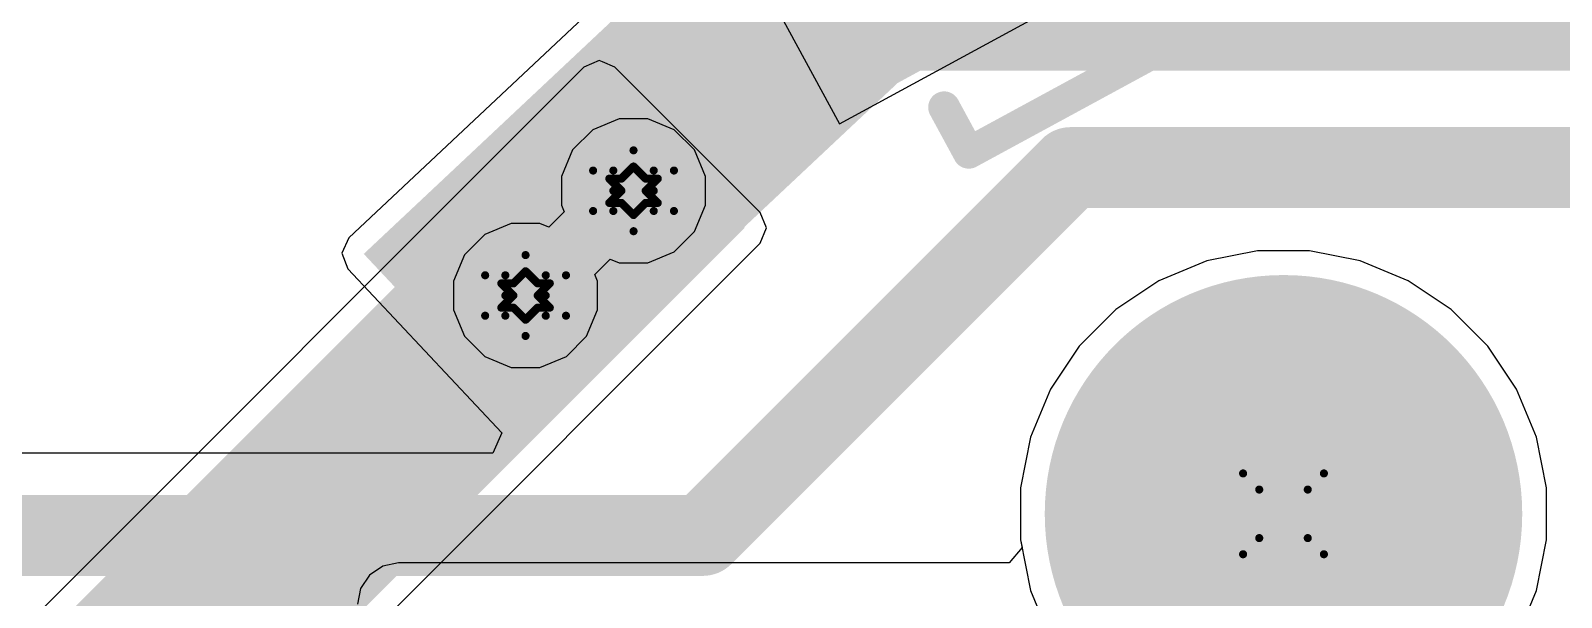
# Model space of a CAD drawing. Header units: inches. Extents: x -2.7 to 10.9, y -2.9 to 7.4.
# Drawn here: x -1.5147 to -1.136, y 2.0907 to 2.2309 of the extents above; entities that cross this region are included whole.
import ezdxf

# ---------------------------------------------------------------- set-up
doc = ezdxf.new("R2010")
doc.units = ezdxf.units.IN
doc.header["$MEASUREMENT"] = 0
for name, color, linetype in [('Board Outline', 216, 'Continuous'), ('Bottom Layer', 5, 'Continuous'), ('Bottom Overlay', 54, 'Continuous'), ('Bottom Paste', 16, 'Continuous'), ('Bottom Solder', 6, 'Continuous'), ('Drill Drawing', 1, 'Continuous'), ('Layer 2', 16, 'Continuous'), ('Layer 3', 76, 'Continuous'), ('Pad Holes', 156, 'Continuous'), ('Top Layer', 1, 'Continuous'), ('Top Overlay', 2, 'Continuous'), ('Top Paste', 8, 'Continuous'), ('Top Solder', 216, 'Continuous'), ('Via Holes', 16, 'Continuous')]:
    doc.layers.add(name, color=color, linetype=linetype)

# ---------------------------------------------------------------- blocks, each defined once
blk = doc.blocks.new('53261_0771_247')
at = {"layer": 'Top Layer'}
blk.add_hatch(color=1, dxfattribs=at).paths.add_polyline_path([(-0.28937, 0.00197), (-0.20669, 0.00197), (-0.20669, -0.11614), (-0.28937, -0.11614)])
at = {"layer": 'Top Paste'}
blk.add_hatch(color=8, dxfattribs=at).paths.add_polyline_path([(-0.28937, 0.00197), (-0.20669, 0.00197), (-0.20669, -0.11614), (-0.28937, -0.11614)])
at = {"layer": 'Top Solder'}
blk.add_hatch(color=216, dxfattribs=at).paths.add_polyline_path([(-0.29337, 0.00597), (-0.20269, 0.00597), (-0.20269, -0.12014), (-0.29337, -0.12014)])
at = {"layer": 'Top Overlay'}
for points in [[(-0.27067, -0.13091, 0.00787, 0.00787, 0), (-0.27067, -0.1437, 0.00787, 0.00787, 0)], [(-0.27067, -0.1437, 0.00787, 0.00787, 0), (0.27067, -0.1437, 0.00787, 0.00787, 0)]]:
    blk.add_lwpolyline(points, format="xyseb", dxfattribs=at)
for points in [[(-0.27264, -0.13091, 0.00394, 0.00394, 1), (-0.2687, -0.13091, 0.00394, 0.00394, 1)], [(-0.27264, -0.1437, 0.00394, 0.00394, 1), (-0.2687, -0.1437, 0.00394, 0.00394, 1)], [(-0.27264, -0.1437, 0.00394, 0.00394, 1), (-0.2687, -0.1437, 0.00394, 0.00394, 1)]]:
    blk.add_lwpolyline(points, format="xyseb", close=True, dxfattribs=at)
blk = doc.blocks.new('CASE_B_B_321')
at = {"layer": 'Bottom Layer'}
for points in [[(-0.03346, 0.05906), (-0.03346, -0.05906), (-0.10039, -0.05906), (-0.10039, 0.05906)], [(0.10039, 0.05906), (0.10039, -0.05906), (0.03346, -0.05906), (0.03346, 0.05906)]]:
    blk.add_hatch(color=5, dxfattribs=at).paths.add_polyline_path(points)
at = {"layer": 'Bottom Paste'}
for points in [[(-0.03346, 0.05906), (-0.03346, -0.05906), (-0.10039, -0.05906), (-0.10039, 0.05906)], [(0.10039, 0.05906), (0.10039, -0.05906), (0.03346, -0.05906), (0.03346, 0.05906)]]:
    blk.add_hatch(color=16, dxfattribs=at).paths.add_polyline_path(points)
at = {"layer": 'Bottom Solder'}
for points in [[(-0.02946, 0.06306), (-0.02946, -0.06306), (-0.10439, -0.06306), (-0.10439, 0.06306)], [(0.10439, 0.06306), (0.10439, -0.06306), (0.02946, -0.06306), (0.02946, 0.06306)]]:
    blk.add_hatch(color=6, dxfattribs=at).paths.add_polyline_path(points)
at = {"layer": 'Bottom Overlay'}
for points in [[(0.07985, 0.064, 0.006, 0.006, 0), (-0.07615, 0.064, 0.006, 0.006, 0)], [(-0.119, -0.016, 0.005, 0.005, 0), (-0.119, 0.01, 0.005, 0.005, 0)], [(-0.106, -0.002, 0.005, 0.005, 0), (-0.132, -0.002, 0.005, 0.005, 0)], [(0.07985, -0.064, 0.006, 0.006, 0), (-0.07615, -0.064, 0.006, 0.006, 0)]]:
    blk.add_lwpolyline(points, format="xyseb", dxfattribs=at)
for points in [[(-0.07765, 0.064, 0.003, 0.003, 1), (-0.07465, 0.064, 0.003, 0.003, 1)], [(0.07835, 0.064, 0.003, 0.003, 1), (0.08135, 0.064, 0.003, 0.003, 1)], [(-0.12025, 0.01, 0.0025, 0.0025, 1), (-0.11775, 0.01, 0.0025, 0.0025, 1)], [(-0.13325, -0.002, 0.0025, 0.0025, 1), (-0.13075, -0.002, 0.0025, 0.0025, 1)], [(-0.10725, -0.002, 0.0025, 0.0025, 1), (-0.10475, -0.002, 0.0025, 0.0025, 1)], [(-0.12025, -0.016, 0.0025, 0.0025, 1), (-0.11775, -0.016, 0.0025, 0.0025, 1)], [(-0.07765, -0.064, 0.003, 0.003, 1), (-0.07465, -0.064, 0.003, 0.003, 1)], [(0.07835, -0.064, 0.003, 0.003, 1), (0.08135, -0.064, 0.003, 0.003, 1)]]:
    blk.add_lwpolyline(points, format="xyseb", close=True, dxfattribs=at)

msp = doc.modelspace()

# ---------------------------------------------------------------- hatches: boundary and pattern name
at = {"layer": 'Bottom Layer'}
for points in [[(-1.43232, 2.17564), (-1.39152, 2.13219), (-1.28138, 2.23562), (-1.32218, 2.27907)], [(-1.32218, 2.221), (1.599, 2.221), (1.599, 2.27907), (-1.32218, 2.27907)]]:
    msp.add_hatch(color=5, dxfattribs=at).paths.add_polyline_path(points)
h = msp.add_hatch(color=5, dxfattribs=at)
edge = h.paths.add_edge_path()
edge.add_arc((-1.36558, 2.19126), 0.01181, 0, 360)
h = msp.add_hatch(color=5, dxfattribs=at)
edge = h.paths.add_edge_path()
edge.add_arc((-1.39229, 2.16535), 0.01181, 0, 360)
at = {"layer": 'Bottom Solder'}
h = msp.add_hatch(color=6, dxfattribs=at)
edge = h.paths.add_edge_path()
edge.add_arc((-1.36558, 2.19126), 0.01581, 0, 360)
h = msp.add_hatch(color=6, dxfattribs=at)
edge = h.paths.add_edge_path()
edge.add_arc((-1.39229, 2.16535), 0.01581, 0, 360)
h = msp.add_hatch(color=6, dxfattribs=at)
edge = h.paths.add_edge_path()
edge.add_arc((-1.20479, 2.11135), 0.004, 0, 360)
at = {"layer": 'Layer 2'}
h = msp.add_hatch(color=16, dxfattribs=at)
edge = h.paths.add_edge_path()
edge.add_arc((-1.36558, 2.19126), 0.01181, 0, 360)
h = msp.add_hatch(color=16, dxfattribs=at)
edge = h.paths.add_edge_path()
edge.add_arc((-1.39229, 2.16535), 0.01181, 0, 360)
at = {"layer": 'Layer 3'}
h = msp.add_hatch(color=76, dxfattribs=at)
edge = h.paths.add_edge_path()
edge.add_arc((-1.36558, 2.19126), 0.01181, 0, 360)
h = msp.add_hatch(color=76, dxfattribs=at)
edge = h.paths.add_edge_path()
edge.add_arc((-1.39229, 2.16535), 0.01181, 0, 360)
at = {"layer": 'Pad Holes'}
h = msp.add_hatch(color=7, dxfattribs=at)
edge = h.paths.add_edge_path()
edge.add_arc((-1.20479, 2.11135), 0.05906, 0, 360)
at = {"layer": 'Top Layer'}
msp.add_hatch(color=1, dxfattribs=at).paths.add_polyline_path([(-1.72587, 1.79432), (-1.3381, 2.1821), (-1.37404, 2.21804), (-1.76181, 1.83026)])
h = msp.add_hatch(color=1, dxfattribs=at)
edge = h.paths.add_edge_path()
edge.add_arc((-1.36558, 2.19126), 0.01181, 0, 360)
h = msp.add_hatch(color=1, dxfattribs=at)
edge = h.paths.add_edge_path()
edge.add_arc((-1.39229, 2.16535), 0.01181, 0, 360)
at = {"layer": 'Top Solder'}
h = msp.add_hatch(color=216, dxfattribs=at)
edge = h.paths.add_edge_path()
edge.add_arc((-1.36558, 2.19126), 0.01581, 0, 360)
h = msp.add_hatch(color=216, dxfattribs=at)
edge = h.paths.add_edge_path()
edge.add_arc((-1.39229, 2.16535), 0.01581, 0, 360)
h = msp.add_hatch(color=216, dxfattribs=at)
edge = h.paths.add_edge_path()
edge.add_arc((-1.20479, 2.11135), 0.004, 0, 360)
at = {"layer": 'Via Holes'}
h = msp.add_hatch(color=7, dxfattribs=at)
edge = h.paths.add_edge_path()
edge.add_arc((-1.36558, 2.19126), 0.00591, 0, 360)
h = msp.add_hatch(color=7, dxfattribs=at)
edge = h.paths.add_edge_path()
edge.add_arc((-1.39229, 2.16535), 0.00591, 0, 360)

# ---------------------------------------------------------------- linework, layer by layer
at = {"layer": 'Board Outline'}
msp.add_lwpolyline([(-2.49969, 1.37795, 0.005, 0.005, -0.740599), (2.8433, 0.25075, 0.005, 0.005, 0)], format="xyseb", dxfattribs=at)
at = {"layer": 'Bottom Layer'}
for p, q in [((-1.32589, 2.28301), (-1.43602, 2.17958)), ((-1.43602, 2.17958), (-1.43772, 2.17581)), ((-1.43772, 2.17581), (-1.43626, 2.17193)), ((-1.43626, 2.17193), (-1.39819, 2.13139)), ((-1.39819, 2.13139), (-1.40035, 2.12639)), ((-1.40035, 2.12639), (-1.85714, 2.12639))]:
    msp.add_line(p, q, dxfattribs=at)
for points in [[(-1.34845, 2.106, 0.02, 0.02, 0), (-1.25745, 2.197, 0.02, 0.02, 0)], [(-1.25745, 2.197, 0.02, 0.02, 0), (1.64612, 2.197, 0.02, 0.02, 0)], [(-1.85926, 2.106, 0.02, 0.02, 0), (-1.34845, 2.106, 0.02, 0.02, 0)]]:
    msp.add_lwpolyline(points, format="xyseb", dxfattribs=at)
for points in [[(-1.26245, 2.197, 0.01, 0.01, 1), (-1.25245, 2.197, 0.01, 0.01, 1)], [(-1.26245, 2.197, 0.01, 0.01, 1), (-1.25245, 2.197, 0.01, 0.01, 1)], [(-1.35345, 2.106, 0.01, 0.01, 1), (-1.34345, 2.106, 0.01, 0.01, 1)], [(-1.35345, 2.106, 0.01, 0.01, 1), (-1.34345, 2.106, 0.01, 0.01, 1)]]:
    msp.add_lwpolyline(points, format="xyseb", close=True, dxfattribs=at)
at = {"layer": 'Drill Drawing'}
for points in [[(-1.37058, 2.19626, 0.002, 0.002, 0), (-1.36558, 2.20126, 0.002, 0.002, 0)], [(-1.36558, 2.20126, 0.002, 0.002, 0), (-1.36058, 2.19626, 0.002, 0.002, 0)], [(-1.37558, 2.19626, 0.002, 0.002, 0), (-1.37058, 2.19126, 0.002, 0.002, 0)], [(-1.37558, 2.19626, 0.002, 0.002, 0), (-1.37058, 2.19626, 0.002, 0.002, 0)], [(-1.36858, 2.19426, 0.002, 0.002, 0), (-1.36558, 2.19726, 0.002, 0.002, 0)], [(-1.36558, 2.19726, 0.002, 0.002, 0), (-1.36258, 2.19426, 0.002, 0.002, 0)], [(-1.36058, 2.19626, 0.002, 0.002, 0), (-1.35558, 2.19626, 0.002, 0.002, 0)], [(-1.36058, 2.19126, 0.002, 0.002, 0), (-1.35558, 2.19626, 0.002, 0.002, 0)], [(-1.37158, 2.19426, 0.002, 0.002, 0), (-1.36858, 2.19126, 0.002, 0.002, 0)], [(-1.37158, 2.19426, 0.002, 0.002, 0), (-1.36858, 2.19426, 0.002, 0.002, 0)], [(-1.36258, 2.19426, 0.002, 0.002, 0), (-1.35958, 2.19426, 0.002, 0.002, 0)], [(-1.36258, 2.19126, 0.002, 0.002, 0), (-1.35958, 2.19426, 0.002, 0.002, 0)], [(-1.37558, 2.18626, 0.002, 0.002, 0), (-1.37058, 2.19126, 0.002, 0.002, 0)], [(-1.37158, 2.18826, 0.002, 0.002, 0), (-1.36858, 2.19126, 0.002, 0.002, 0)], [(-1.37158, 2.18826, 0.002, 0.002, 0), (-1.36858, 2.18826, 0.002, 0.002, 0)], [(-1.36858, 2.18826, 0.002, 0.002, 0), (-1.36558, 2.18526, 0.002, 0.002, 0)], [(-1.36558, 2.18526, 0.002, 0.002, 0), (-1.36258, 2.18826, 0.002, 0.002, 0)], [(-1.36258, 2.19126, 0.002, 0.002, 0), (-1.35958, 2.18826, 0.002, 0.002, 0)], [(-1.36258, 2.18826, 0.002, 0.002, 0), (-1.35958, 2.18826, 0.002, 0.002, 0)], [(-1.36058, 2.19126, 0.002, 0.002, 0), (-1.35558, 2.18626, 0.002, 0.002, 0)], [(-1.37558, 2.18626, 0.002, 0.002, 0), (-1.37058, 2.18626, 0.002, 0.002, 0)], [(-1.37058, 2.18626, 0.002, 0.002, 0), (-1.36558, 2.18126, 0.002, 0.002, 0)], [(-1.36558, 2.18126, 0.002, 0.002, 0), (-1.36058, 2.18626, 0.002, 0.002, 0)], [(-1.36058, 2.18626, 0.002, 0.002, 0), (-1.35558, 2.18626, 0.002, 0.002, 0)], [(-1.39729, 2.17035, 0.002, 0.002, 0), (-1.39229, 2.17535, 0.002, 0.002, 0)], [(-1.39229, 2.17535, 0.002, 0.002, 0), (-1.38729, 2.17035, 0.002, 0.002, 0)], [(-1.40229, 2.17035, 0.002, 0.002, 0), (-1.39729, 2.16535, 0.002, 0.002, 0)], [(-1.40229, 2.17035, 0.002, 0.002, 0), (-1.39729, 2.17035, 0.002, 0.002, 0)], [(-1.39529, 2.16835, 0.002, 0.002, 0), (-1.39229, 2.17135, 0.002, 0.002, 0)], [(-1.39229, 2.17135, 0.002, 0.002, 0), (-1.38929, 2.16835, 0.002, 0.002, 0)], [(-1.38729, 2.17035, 0.002, 0.002, 0), (-1.38229, 2.17035, 0.002, 0.002, 0)], [(-1.38729, 2.16535, 0.002, 0.002, 0), (-1.38229, 2.17035, 0.002, 0.002, 0)], [(-1.40229, 2.16035, 0.002, 0.002, 0), (-1.39729, 2.16535, 0.002, 0.002, 0)], [(-1.39829, 2.16835, 0.002, 0.002, 0), (-1.39529, 2.16535, 0.002, 0.002, 0)], [(-1.39829, 2.16835, 0.002, 0.002, 0), (-1.39529, 2.16835, 0.002, 0.002, 0)], [(-1.39829, 2.16235, 0.002, 0.002, 0), (-1.39529, 2.16535, 0.002, 0.002, 0)], [(-1.38929, 2.16835, 0.002, 0.002, 0), (-1.38629, 2.16835, 0.002, 0.002, 0)], [(-1.38929, 2.16535, 0.002, 0.002, 0), (-1.38629, 2.16835, 0.002, 0.002, 0)], [(-1.38929, 2.16535, 0.002, 0.002, 0), (-1.38629, 2.16235, 0.002, 0.002, 0)], [(-1.38729, 2.16535, 0.002, 0.002, 0), (-1.38229, 2.16035, 0.002, 0.002, 0)], [(-1.39829, 2.16235, 0.002, 0.002, 0), (-1.39529, 2.16235, 0.002, 0.002, 0)], [(-1.39529, 2.16235, 0.002, 0.002, 0), (-1.39229, 2.15935, 0.002, 0.002, 0)], [(-1.39229, 2.15935, 0.002, 0.002, 0), (-1.38929, 2.16235, 0.002, 0.002, 0)], [(-1.38929, 2.16235, 0.002, 0.002, 0), (-1.38629, 2.16235, 0.002, 0.002, 0)], [(-1.40229, 2.16035, 0.002, 0.002, 0), (-1.39729, 2.16035, 0.002, 0.002, 0)], [(-1.39729, 2.16035, 0.002, 0.002, 0), (-1.39229, 2.15535, 0.002, 0.002, 0)], [(-1.39229, 2.15535, 0.002, 0.002, 0), (-1.38729, 2.16035, 0.002, 0.002, 0)], [(-1.38729, 2.16035, 0.002, 0.002, 0), (-1.38229, 2.16035, 0.002, 0.002, 0)], [(-1.21479, 2.12135, 0.002, 0.002, 0), (-1.19479, 2.12135, 0.002, 0.002, 0)], [(-1.21479, 2.10135, 0.002, 0.002, 0), (-1.21479, 2.12135, 0.002, 0.002, 0)], [(-1.19479, 2.10135, 0.002, 0.002, 0), (-1.19479, 2.12135, 0.002, 0.002, 0)], [(-1.21079, 2.11735, 0.002, 0.002, 0), (-1.19879, 2.11735, 0.002, 0.002, 0)], [(-1.21079, 2.10535, 0.002, 0.002, 0), (-1.21079, 2.11735, 0.002, 0.002, 0)], [(-1.19879, 2.10535, 0.002, 0.002, 0), (-1.19879, 2.11735, 0.002, 0.002, 0)], [(-1.21079, 2.10535, 0.002, 0.002, 0), (-1.19879, 2.10535, 0.002, 0.002, 0)], [(-1.21479, 2.10135, 0.002, 0.002, 0), (-1.19479, 2.10135, 0.002, 0.002, 0)]]:
    msp.add_lwpolyline(points, format="xyseb", dxfattribs=at)
for points in [[(-1.36608, 2.20126, 0.001, 0.001, 1), (-1.36508, 2.20126, 0.001, 0.001, 1)], [(-1.36608, 2.20126, 0.001, 0.001, 1), (-1.36508, 2.20126, 0.001, 0.001, 1)], [(-1.37608, 2.19626, 0.001, 0.001, 1), (-1.37508, 2.19626, 0.001, 0.001, 1)], [(-1.37608, 2.19626, 0.001, 0.001, 1), (-1.37508, 2.19626, 0.001, 0.001, 1)], [(-1.37108, 2.19626, 0.001, 0.001, 1), (-1.37008, 2.19626, 0.001, 0.001, 1)], [(-1.37108, 2.19626, 0.001, 0.001, 1), (-1.37008, 2.19626, 0.001, 0.001, 1)], [(-1.36608, 2.19726, 0.001, 0.001, 1), (-1.36508, 2.19726, 0.001, 0.001, 1)], [(-1.36608, 2.19726, 0.001, 0.001, 1), (-1.36508, 2.19726, 0.001, 0.001, 1)], [(-1.36108, 2.19626, 0.001, 0.001, 1), (-1.36008, 2.19626, 0.001, 0.001, 1)], [(-1.36108, 2.19626, 0.001, 0.001, 1), (-1.36008, 2.19626, 0.001, 0.001, 1)], [(-1.35608, 2.19626, 0.001, 0.001, 1), (-1.35508, 2.19626, 0.001, 0.001, 1)], [(-1.35608, 2.19626, 0.001, 0.001, 1), (-1.35508, 2.19626, 0.001, 0.001, 1)], [(-1.37208, 2.19426, 0.001, 0.001, 1), (-1.37108, 2.19426, 0.001, 0.001, 1)], [(-1.37208, 2.19426, 0.001, 0.001, 1), (-1.37108, 2.19426, 0.001, 0.001, 1)], [(-1.36908, 2.19426, 0.001, 0.001, 1), (-1.36808, 2.19426, 0.001, 0.001, 1)], [(-1.36908, 2.19426, 0.001, 0.001, 1), (-1.36808, 2.19426, 0.001, 0.001, 1)], [(-1.36308, 2.19426, 0.001, 0.001, 1), (-1.36208, 2.19426, 0.001, 0.001, 1)], [(-1.36308, 2.19426, 0.001, 0.001, 1), (-1.36208, 2.19426, 0.001, 0.001, 1)], [(-1.36008, 2.19426, 0.001, 0.001, 1), (-1.35908, 2.19426, 0.001, 0.001, 1)], [(-1.36008, 2.19426, 0.001, 0.001, 1), (-1.35908, 2.19426, 0.001, 0.001, 1)], [(-1.37208, 2.18826, 0.001, 0.001, 1), (-1.37108, 2.18826, 0.001, 0.001, 1)], [(-1.37208, 2.18826, 0.001, 0.001, 1), (-1.37108, 2.18826, 0.001, 0.001, 1)], [(-1.37108, 2.19126, 0.001, 0.001, 1), (-1.37008, 2.19126, 0.001, 0.001, 1)], [(-1.37108, 2.19126, 0.001, 0.001, 1), (-1.37008, 2.19126, 0.001, 0.001, 1)], [(-1.36908, 2.19126, 0.001, 0.001, 1), (-1.36808, 2.19126, 0.001, 0.001, 1)], [(-1.36908, 2.19126, 0.001, 0.001, 1), (-1.36808, 2.19126, 0.001, 0.001, 1)], [(-1.36908, 2.18826, 0.001, 0.001, 1), (-1.36808, 2.18826, 0.001, 0.001, 1)], [(-1.36908, 2.18826, 0.001, 0.001, 1), (-1.36808, 2.18826, 0.001, 0.001, 1)], [(-1.36308, 2.19126, 0.001, 0.001, 1), (-1.36208, 2.19126, 0.001, 0.001, 1)], [(-1.36308, 2.19126, 0.001, 0.001, 1), (-1.36208, 2.19126, 0.001, 0.001, 1)], [(-1.36308, 2.18826, 0.001, 0.001, 1), (-1.36208, 2.18826, 0.001, 0.001, 1)], [(-1.36308, 2.18826, 0.001, 0.001, 1), (-1.36208, 2.18826, 0.001, 0.001, 1)], [(-1.36108, 2.19126, 0.001, 0.001, 1), (-1.36008, 2.19126, 0.001, 0.001, 1)], [(-1.36108, 2.19126, 0.001, 0.001, 1), (-1.36008, 2.19126, 0.001, 0.001, 1)], [(-1.36008, 2.18826, 0.001, 0.001, 1), (-1.35908, 2.18826, 0.001, 0.001, 1)], [(-1.36008, 2.18826, 0.001, 0.001, 1), (-1.35908, 2.18826, 0.001, 0.001, 1)], [(-1.37608, 2.18626, 0.001, 0.001, 1), (-1.37508, 2.18626, 0.001, 0.001, 1)], [(-1.37608, 2.18626, 0.001, 0.001, 1), (-1.37508, 2.18626, 0.001, 0.001, 1)], [(-1.37108, 2.18626, 0.001, 0.001, 1), (-1.37008, 2.18626, 0.001, 0.001, 1)], [(-1.37108, 2.18626, 0.001, 0.001, 1), (-1.37008, 2.18626, 0.001, 0.001, 1)], [(-1.36608, 2.18526, 0.001, 0.001, 1), (-1.36508, 2.18526, 0.001, 0.001, 1)], [(-1.36608, 2.18526, 0.001, 0.001, 1), (-1.36508, 2.18526, 0.001, 0.001, 1)], [(-1.36108, 2.18626, 0.001, 0.001, 1), (-1.36008, 2.18626, 0.001, 0.001, 1)], [(-1.36108, 2.18626, 0.001, 0.001, 1), (-1.36008, 2.18626, 0.001, 0.001, 1)], [(-1.35608, 2.18626, 0.001, 0.001, 1), (-1.35508, 2.18626, 0.001, 0.001, 1)], [(-1.35608, 2.18626, 0.001, 0.001, 1), (-1.35508, 2.18626, 0.001, 0.001, 1)], [(-1.36608, 2.18126, 0.001, 0.001, 1), (-1.36508, 2.18126, 0.001, 0.001, 1)], [(-1.36608, 2.18126, 0.001, 0.001, 1), (-1.36508, 2.18126, 0.001, 0.001, 1)], [(-1.39279, 2.17535, 0.001, 0.001, 1), (-1.39179, 2.17535, 0.001, 0.001, 1)], [(-1.39279, 2.17535, 0.001, 0.001, 1), (-1.39179, 2.17535, 0.001, 0.001, 1)], [(-1.40279, 2.17035, 0.001, 0.001, 1), (-1.40179, 2.17035, 0.001, 0.001, 1)], [(-1.40279, 2.17035, 0.001, 0.001, 1), (-1.40179, 2.17035, 0.001, 0.001, 1)], [(-1.39779, 2.17035, 0.001, 0.001, 1), (-1.39679, 2.17035, 0.001, 0.001, 1)], [(-1.39779, 2.17035, 0.001, 0.001, 1), (-1.39679, 2.17035, 0.001, 0.001, 1)], [(-1.39279, 2.17135, 0.001, 0.001, 1), (-1.39179, 2.17135, 0.001, 0.001, 1)], [(-1.39279, 2.17135, 0.001, 0.001, 1), (-1.39179, 2.17135, 0.001, 0.001, 1)], [(-1.38779, 2.17035, 0.001, 0.001, 1), (-1.38679, 2.17035, 0.001, 0.001, 1)], [(-1.38779, 2.17035, 0.001, 0.001, 1), (-1.38679, 2.17035, 0.001, 0.001, 1)], [(-1.38279, 2.17035, 0.001, 0.001, 1), (-1.38179, 2.17035, 0.001, 0.001, 1)], [(-1.38279, 2.17035, 0.001, 0.001, 1), (-1.38179, 2.17035, 0.001, 0.001, 1)], [(-1.39879, 2.16835, 0.001, 0.001, 1), (-1.39779, 2.16835, 0.001, 0.001, 1)], [(-1.39879, 2.16835, 0.001, 0.001, 1), (-1.39779, 2.16835, 0.001, 0.001, 1)], [(-1.39779, 2.16535, 0.001, 0.001, 1), (-1.39679, 2.16535, 0.001, 0.001, 1)], [(-1.39779, 2.16535, 0.001, 0.001, 1), (-1.39679, 2.16535, 0.001, 0.001, 1)], [(-1.39579, 2.16835, 0.001, 0.001, 1), (-1.39479, 2.16835, 0.001, 0.001, 1)], [(-1.39579, 2.16835, 0.001, 0.001, 1), (-1.39479, 2.16835, 0.001, 0.001, 1)], [(-1.39579, 2.16535, 0.001, 0.001, 1), (-1.39479, 2.16535, 0.001, 0.001, 1)], [(-1.39579, 2.16535, 0.001, 0.001, 1), (-1.39479, 2.16535, 0.001, 0.001, 1)], [(-1.38979, 2.16835, 0.001, 0.001, 1), (-1.38879, 2.16835, 0.001, 0.001, 1)], [(-1.38979, 2.16835, 0.001, 0.001, 1), (-1.38879, 2.16835, 0.001, 0.001, 1)], [(-1.38979, 2.16535, 0.001, 0.001, 1), (-1.38879, 2.16535, 0.001, 0.001, 1)], [(-1.38979, 2.16535, 0.001, 0.001, 1), (-1.38879, 2.16535, 0.001, 0.001, 1)], [(-1.38779, 2.16535, 0.001, 0.001, 1), (-1.38679, 2.16535, 0.001, 0.001, 1)], [(-1.38779, 2.16535, 0.001, 0.001, 1), (-1.38679, 2.16535, 0.001, 0.001, 1)], [(-1.38679, 2.16835, 0.001, 0.001, 1), (-1.38579, 2.16835, 0.001, 0.001, 1)], [(-1.38679, 2.16835, 0.001, 0.001, 1), (-1.38579, 2.16835, 0.001, 0.001, 1)], [(-1.39879, 2.16235, 0.001, 0.001, 1), (-1.39779, 2.16235, 0.001, 0.001, 1)], [(-1.39879, 2.16235, 0.001, 0.001, 1), (-1.39779, 2.16235, 0.001, 0.001, 1)], [(-1.39579, 2.16235, 0.001, 0.001, 1), (-1.39479, 2.16235, 0.001, 0.001, 1)], [(-1.39579, 2.16235, 0.001, 0.001, 1), (-1.39479, 2.16235, 0.001, 0.001, 1)], [(-1.38979, 2.16235, 0.001, 0.001, 1), (-1.38879, 2.16235, 0.001, 0.001, 1)], [(-1.38979, 2.16235, 0.001, 0.001, 1), (-1.38879, 2.16235, 0.001, 0.001, 1)], [(-1.38679, 2.16235, 0.001, 0.001, 1), (-1.38579, 2.16235, 0.001, 0.001, 1)], [(-1.38679, 2.16235, 0.001, 0.001, 1), (-1.38579, 2.16235, 0.001, 0.001, 1)], [(-1.40279, 2.16035, 0.001, 0.001, 1), (-1.40179, 2.16035, 0.001, 0.001, 1)], [(-1.40279, 2.16035, 0.001, 0.001, 1), (-1.40179, 2.16035, 0.001, 0.001, 1)], [(-1.39779, 2.16035, 0.001, 0.001, 1), (-1.39679, 2.16035, 0.001, 0.001, 1)], [(-1.39779, 2.16035, 0.001, 0.001, 1), (-1.39679, 2.16035, 0.001, 0.001, 1)], [(-1.39279, 2.15935, 0.001, 0.001, 1), (-1.39179, 2.15935, 0.001, 0.001, 1)], [(-1.39279, 2.15935, 0.001, 0.001, 1), (-1.39179, 2.15935, 0.001, 0.001, 1)], [(-1.38779, 2.16035, 0.001, 0.001, 1), (-1.38679, 2.16035, 0.001, 0.001, 1)], [(-1.38779, 2.16035, 0.001, 0.001, 1), (-1.38679, 2.16035, 0.001, 0.001, 1)], [(-1.38279, 2.16035, 0.001, 0.001, 1), (-1.38179, 2.16035, 0.001, 0.001, 1)], [(-1.38279, 2.16035, 0.001, 0.001, 1), (-1.38179, 2.16035, 0.001, 0.001, 1)], [(-1.39279, 2.15535, 0.001, 0.001, 1), (-1.39179, 2.15535, 0.001, 0.001, 1)], [(-1.39279, 2.15535, 0.001, 0.001, 1), (-1.39179, 2.15535, 0.001, 0.001, 1)], [(-1.21529, 2.12135, 0.001, 0.001, 1), (-1.21429, 2.12135, 0.001, 0.001, 1)], [(-1.21529, 2.12135, 0.001, 0.001, 1), (-1.21429, 2.12135, 0.001, 0.001, 1)], [(-1.19529, 2.12135, 0.001, 0.001, 1), (-1.19429, 2.12135, 0.001, 0.001, 1)], [(-1.19529, 2.12135, 0.001, 0.001, 1), (-1.19429, 2.12135, 0.001, 0.001, 1)], [(-1.21129, 2.11735, 0.001, 0.001, 1), (-1.21029, 2.11735, 0.001, 0.001, 1)], [(-1.21129, 2.11735, 0.001, 0.001, 1), (-1.21029, 2.11735, 0.001, 0.001, 1)], [(-1.19929, 2.11735, 0.001, 0.001, 1), (-1.19829, 2.11735, 0.001, 0.001, 1)], [(-1.19929, 2.11735, 0.001, 0.001, 1), (-1.19829, 2.11735, 0.001, 0.001, 1)], [(-1.21129, 2.10535, 0.001, 0.001, 1), (-1.21029, 2.10535, 0.001, 0.001, 1)], [(-1.21129, 2.10535, 0.001, 0.001, 1), (-1.21029, 2.10535, 0.001, 0.001, 1)], [(-1.19929, 2.10535, 0.001, 0.001, 1), (-1.19829, 2.10535, 0.001, 0.001, 1)], [(-1.19929, 2.10535, 0.001, 0.001, 1), (-1.19829, 2.10535, 0.001, 0.001, 1)], [(-1.21529, 2.10135, 0.001, 0.001, 1), (-1.21429, 2.10135, 0.001, 0.001, 1)], [(-1.21529, 2.10135, 0.001, 0.001, 1), (-1.21429, 2.10135, 0.001, 0.001, 1)], [(-1.19529, 2.10135, 0.001, 0.001, 1), (-1.19429, 2.10135, 0.001, 0.001, 1)], [(-1.19529, 2.10135, 0.001, 0.001, 1), (-1.19429, 2.10135, 0.001, 0.001, 1)]]:
    msp.add_lwpolyline(points, format="xyseb", close=True, dxfattribs=at)
at = {"layer": 'Layer 2'}
for p, q in [((-1.36912, 2.20907), (-1.37567, 2.20636)), ((-1.36204, 2.20907), (-1.36912, 2.20907)), ((-1.35549, 2.20636), (-1.36204, 2.20907)), ((-1.37567, 2.20636), (-1.38068, 2.20135)), ((-1.35048, 2.20135), (-1.35549, 2.20636)), ((-1.38068, 2.20135), (-1.38339, 2.19481)), ((-1.34777, 2.19481), (-1.35048, 2.20135)), ((-1.38339, 2.19481), (-1.38339, 2.18772)), ((-1.34777, 2.18772), (-1.34777, 2.19481)), ((-1.38271, 2.18608), (-1.38654, 2.18225)), ((-1.38339, 2.18772), (-1.38271, 2.18608)), ((-1.35048, 2.18117), (-1.34777, 2.18772)), ((-1.39584, 2.18317), (-1.40238, 2.18045)), ((-1.38875, 2.18317), (-1.39584, 2.18317)), ((-1.38654, 2.18225), (-1.38875, 2.18317)), ((-1.40238, 2.18045), (-1.40739, 2.17544)), ((-1.35549, 2.17616), (-1.35048, 2.18117)), ((-1.40739, 2.17544), (-1.4101, 2.1689)), ((-1.37516, 2.17054), (-1.37134, 2.17437)), ((-1.37134, 2.17437), (-1.36912, 2.17345)), ((-1.36204, 2.17345), (-1.35549, 2.17616)), ((-1.22376, 2.17391), (-1.2356, 2.169)), ((-1.2112, 2.17641), (-1.22376, 2.17391)), ((-1.19838, 2.17641), (-1.2112, 2.17641)), ((-1.18581, 2.17391), (-1.19838, 2.17641)), ((-1.17397, 2.169), (-1.18581, 2.17391)), ((-1.37448, 2.1689), (-1.37516, 2.17054)), ((-1.36912, 2.17345), (-1.36204, 2.17345)), ((-1.4101, 2.1689), (-1.4101, 2.16181)), ((-1.37448, 2.16181), (-1.37448, 2.1689)), ((-1.2356, 2.169), (-1.24626, 2.16188)), ((-1.16332, 2.16188), (-1.17397, 2.169)), ((-1.4101, 2.16181), (-1.40739, 2.15527)), ((-1.37719, 2.15527), (-1.37448, 2.16181)), ((-1.24626, 2.16188), (-1.25532, 2.15282)), ((-1.15426, 2.15282), (-1.16332, 2.16188)), ((-1.40739, 2.15527), (-1.40238, 2.15026)), ((-1.3822, 2.15026), (-1.37719, 2.15527)), ((-1.25532, 2.15282), (-1.26244, 2.14217)), ((-1.14714, 2.14217), (-1.15426, 2.15282)), ((-1.40238, 2.15026), (-1.39584, 2.14754)), ((-1.39584, 2.14754), (-1.38875, 2.14754)), ((-1.38875, 2.14754), (-1.3822, 2.15026)), ((-1.26244, 2.14217), (-1.26734, 2.13033)), ((-1.14223, 2.13033), (-1.14714, 2.14217)), ((-1.26734, 2.13033), (-1.26984, 2.11776)), ((-1.13973, 2.11776), (-1.14223, 2.13033)), ((-1.26984, 2.11776), (-1.26984, 2.10494)), ((-1.13973, 2.10494), (-1.13973, 2.11776)), ((-1.26984, 2.10494), (-1.26734, 2.09237)), ((-1.14223, 2.09237), (-1.13973, 2.10494)), ((-1.26734, 2.09237), (-1.26244, 2.08054)), ((-1.14714, 2.08054), (-1.14223, 2.09237))]:
    msp.add_line(p, q, dxfattribs=at)
at = {"layer": 'Layer 3'}
for p, q in [((-1.36912, 2.20907), (-1.37567, 2.20636)), ((-1.36204, 2.20907), (-1.36912, 2.20907)), ((-1.35549, 2.20636), (-1.36204, 2.20907)), ((-1.37567, 2.20636), (-1.38068, 2.20135)), ((-1.35048, 2.20135), (-1.35549, 2.20636)), ((-1.38068, 2.20135), (-1.38339, 2.19481)), ((-1.34777, 2.19481), (-1.35048, 2.20135)), ((-1.38339, 2.19481), (-1.38339, 2.18772)), ((-1.34777, 2.18772), (-1.34777, 2.19481)), ((-1.38271, 2.18608), (-1.38654, 2.18225)), ((-1.38339, 2.18772), (-1.38271, 2.18608)), ((-1.35048, 2.18117), (-1.34777, 2.18772)), ((-1.39584, 2.18317), (-1.40238, 2.18045)), ((-1.38875, 2.18317), (-1.39584, 2.18317)), ((-1.38654, 2.18225), (-1.38875, 2.18317)), ((-1.40238, 2.18045), (-1.40739, 2.17544)), ((-1.35549, 2.17616), (-1.35048, 2.18117)), ((-1.40739, 2.17544), (-1.4101, 2.1689)), ((-1.37516, 2.17054), (-1.37134, 2.17437)), ((-1.37134, 2.17437), (-1.36912, 2.17345)), ((-1.36204, 2.17345), (-1.35549, 2.17616)), ((-1.22376, 2.17391), (-1.2356, 2.169)), ((-1.2112, 2.17641), (-1.22376, 2.17391)), ((-1.19838, 2.17641), (-1.2112, 2.17641)), ((-1.18581, 2.17391), (-1.19838, 2.17641)), ((-1.17397, 2.169), (-1.18581, 2.17391)), ((-1.37448, 2.1689), (-1.37516, 2.17054)), ((-1.36912, 2.17345), (-1.36204, 2.17345)), ((-1.4101, 2.1689), (-1.4101, 2.16181)), ((-1.37448, 2.16181), (-1.37448, 2.1689)), ((-1.2356, 2.169), (-1.24626, 2.16188)), ((-1.16332, 2.16188), (-1.17397, 2.169)), ((-1.4101, 2.16181), (-1.40739, 2.15527)), ((-1.37719, 2.15527), (-1.37448, 2.16181)), ((-1.24626, 2.16188), (-1.25532, 2.15282)), ((-1.15426, 2.15282), (-1.16332, 2.16188)), ((-1.40739, 2.15527), (-1.40238, 2.15026)), ((-1.3822, 2.15026), (-1.37719, 2.15527)), ((-1.25532, 2.15282), (-1.26244, 2.14217)), ((-1.14714, 2.14217), (-1.15426, 2.15282)), ((-1.40238, 2.15026), (-1.39584, 2.14754)), ((-1.39584, 2.14754), (-1.38875, 2.14754)), ((-1.38875, 2.14754), (-1.3822, 2.15026)), ((-1.26244, 2.14217), (-1.26734, 2.13033)), ((-1.14223, 2.13033), (-1.14714, 2.14217)), ((-1.26734, 2.13033), (-1.26984, 2.11776)), ((-1.13973, 2.11776), (-1.14223, 2.13033)), ((-1.26984, 2.11776), (-1.26984, 2.10494)), ((-1.13973, 2.10494), (-1.13973, 2.11776)), ((-1.26947, 2.10306), (-1.27264, 2.0992)), ((-1.26984, 2.10494), (-1.26947, 2.10306)), ((-1.14223, 2.09237), (-1.13973, 2.10494)), ((-1.42759, 2.09842), (-1.4309, 2.09621)), ((-1.42369, 2.0992), (-1.42759, 2.09842)), ((-1.27264, 2.0992), (-1.42369, 2.0992)), ((-1.4309, 2.09621), (-1.43311, 2.0929)), ((-1.43311, 2.0929), (-1.43389, 2.089)), ((-1.14714, 2.08054), (-1.14223, 2.09237))]:
    msp.add_line(p, q, dxfattribs=at)
at = {"layer": 'Top Layer'}
for p, q in [((-1.37672, 2.32217), (-1.31463, 2.20783)), ((-1.31463, 2.20783), (-1.23143, 2.253)), ((-1.37404, 2.22345), (-1.37786, 2.22186)), ((-1.37325, 2.22312), (-1.37404, 2.22345)), ((-1.37021, 2.22186), (-1.37325, 2.22312)), ((-1.37786, 2.22186), (-1.76564, 1.83409)), ((-1.37786, 2.22186), (-1.37786, 2.22186)), ((-1.33427, 2.18592), (-1.37021, 2.22186)), ((-1.33268, 2.1821), (-1.33427, 2.18592)), ((-1.33427, 2.17827), (-1.33268, 2.1821)), ((-1.70359, 1.80895), (-1.33427, 2.17827)), ((-1.22376, 2.17391), (-1.2356, 2.169)), ((-1.2112, 2.17641), (-1.22376, 2.17391)), ((-1.19838, 2.17641), (-1.2112, 2.17641)), ((-1.18581, 2.17391), (-1.19838, 2.17641)), ((-1.17397, 2.169), (-1.18581, 2.17391)), ((-1.2356, 2.169), (-1.24626, 2.16188)), ((-1.16332, 2.16188), (-1.17397, 2.169)), ((-1.24626, 2.16188), (-1.25532, 2.15282)), ((-1.15426, 2.15282), (-1.16332, 2.16188)), ((-1.25532, 2.15282), (-1.26244, 2.14217)), ((-1.14714, 2.14217), (-1.15426, 2.15282)), ((-1.26244, 2.14217), (-1.26734, 2.13033)), ((-1.14223, 2.13033), (-1.14714, 2.14217)), ((-1.26734, 2.13033), (-1.26984, 2.11776)), ((-1.13973, 2.11776), (-1.14223, 2.13033)), ((-1.26984, 2.11776), (-1.26984, 2.10494)), ((-1.13973, 2.10494), (-1.13973, 2.11776)), ((-1.26984, 2.10494), (-1.26734, 2.09237)), ((-1.14223, 2.09237), (-1.13973, 2.10494)), ((-1.26734, 2.09237), (-1.26244, 2.08054)), ((-1.14714, 2.08054), (-1.14223, 2.09237))]:
    msp.add_line(p, q, dxfattribs=at)

# ---------------------------------------------------------------- block references
for name, p, rotation in [('53261_0771_247', (-1.11334, 2.4561), 28.5), ('CASE_B_B_321', (-1.446, 1.96511), 270)]:
    msp.add_blockref(name, p, dxfattribs=dict(rotation=rotation))

doc.saveas('drawing.dxf')
